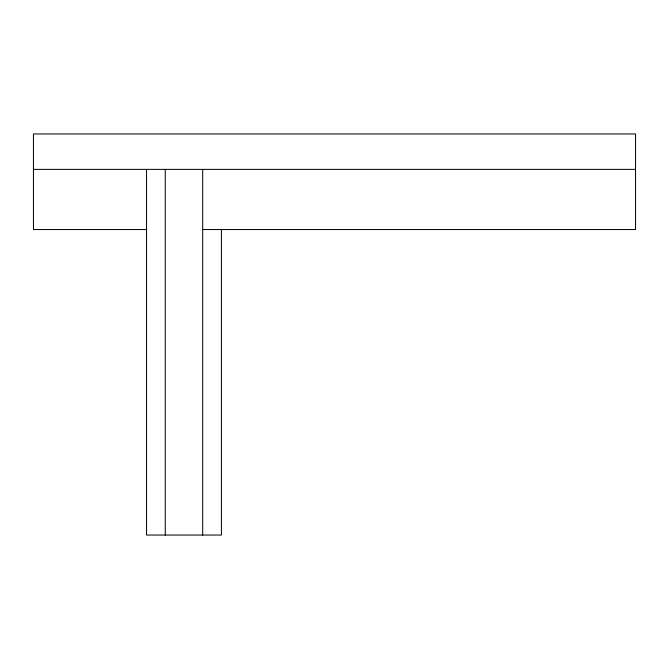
<?xml version="1.0" encoding="UTF-8"?>
<svg xmlns="http://www.w3.org/2000/svg" width="669" height="669" viewBox="0 0 669 669"><rect width="100%" height="100%" fill="white"/><g stroke="black" fill="none" stroke-linecap="round" stroke-linejoin="round"><path stroke-width="1" d="M33.45 169.382L635.55 169.382M146.72 229.542L33.45 229.542L33.45 133.951L635.55 133.951L635.55 229.542L202.69 229.542M221.414 229.542L221.414 535.049L146.536 535.049L146.536 169.382M202.69 169.382L202.69 535.049M165.26 169.382L165.26 535.049"/></g></svg>
